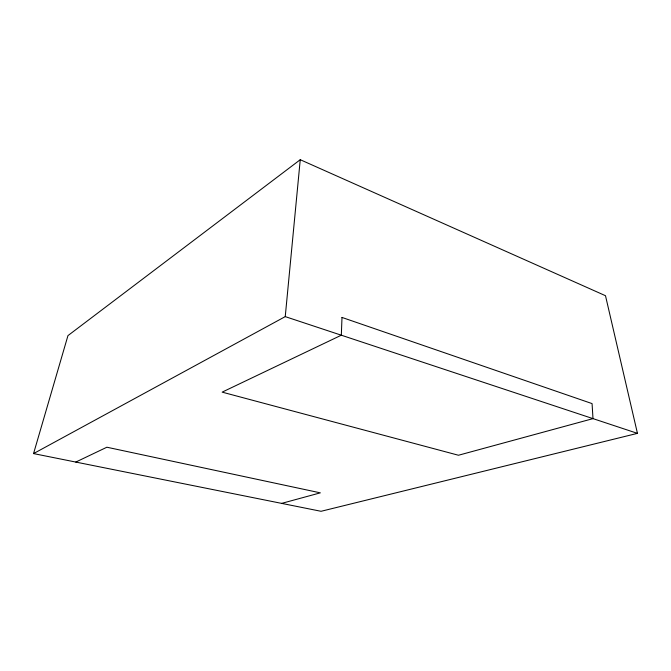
<?xml version="1.0" encoding="UTF-8"?>
<svg xmlns="http://www.w3.org/2000/svg" width="671" height="671" viewBox="0 0 671 671"><rect width="100%" height="100%" fill="white"/><g stroke="black" fill="none" stroke-linecap="round" stroke-linejoin="round"><path stroke-width="1.01" d="M33.55 453.588L285.242 316.62L300.247 159.706L605.494 295.71L637.45 433.357L321.048 511.294L33.55 453.588L67.956 335.617L300.247 159.706M75.789 462.067L106.874 447.222L320.327 492.85L281.644 503.384M285.242 316.62L637.45 433.357M342 317.442L341.321 335.206L222.151 392.141L458.461 455.248L592.996 418.629L592.074 403.598L342 317.442"/></g></svg>
